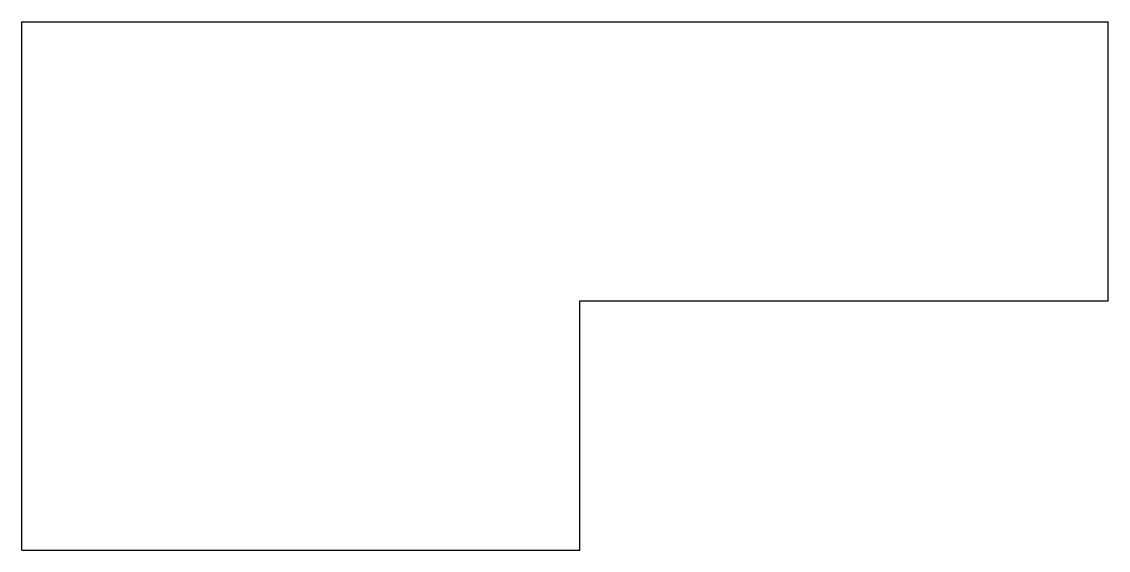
# Model space of a CAD drawing. Header units: millimetres. Extents: x 90 to 398, y -110 to -74.
# Drawn here: x 90 to 164, y -109.5 to -73.5 of the extents above.
import ezdxf

# ---------------------------------------------------------------- set-up
doc = ezdxf.new("R2010")
doc.units = ezdxf.units.MM

msp = doc.modelspace()

# ---------------------------------------------------------------- linework, layer by layer
for p, q in [((90, -73.5), (164, -73.5)), ((90, -109.5), (90, -73.5)), ((164, -92.5), (164, -73.5)), ((128, -109.5), (128, -92.5)), ((128, -92.5), (164, -92.5)), ((90, -109.5), (128, -109.5))]:
    msp.add_line(p, q)

doc.saveas('drawing.dxf')
